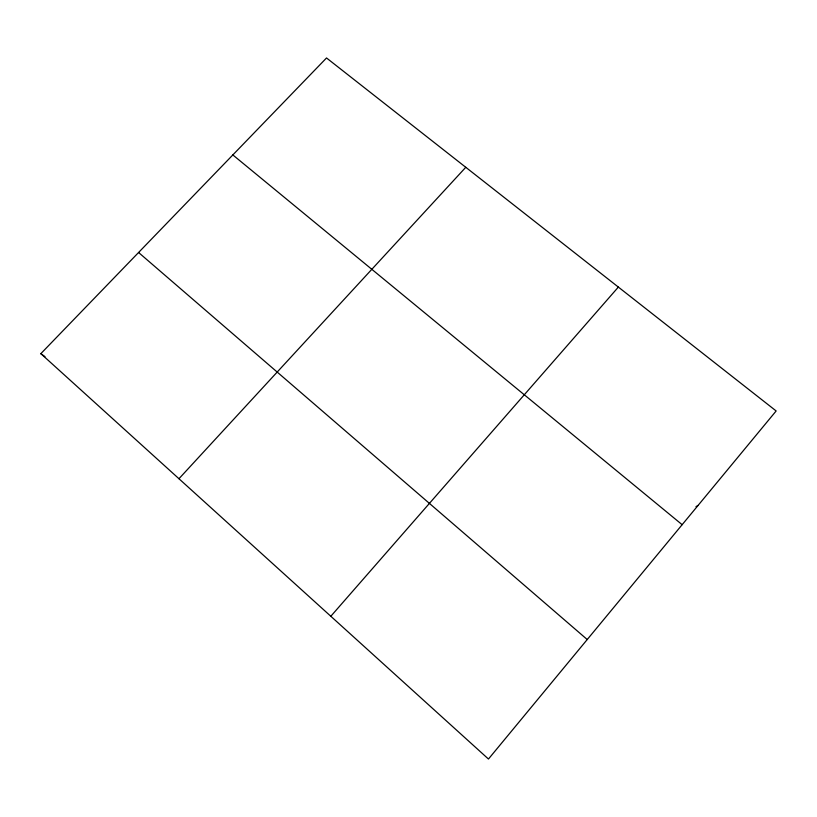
<?xml version="1.0" encoding="UTF-8"?>
<svg xmlns="http://www.w3.org/2000/svg" width="817" height="817" viewBox="0 0 817 817"><rect width="100%" height="100%" fill="white"/><g stroke="black" fill="none" stroke-linecap="round" stroke-linejoin="round"><path stroke-width="1.23" d="M330.824 616.263L618.357 287.084M178.964 478.721L465.782 167.291M40.85 353.649L326.524 57.966L776.15 410.961L488.464 759.034L40.85 353.649L44.976 356.651M695.992 506.632L698.086 505.417M232.845 154.934L682.154 524.688M138.584 252.494L587.239 639.537"/></g></svg>
